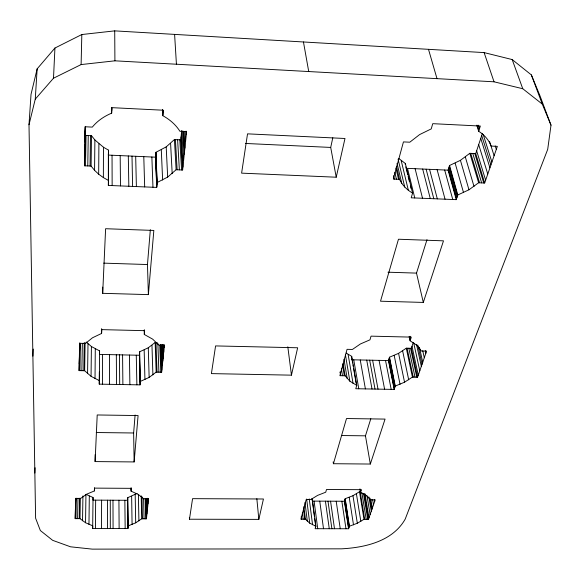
<?xml version="1.0" encoding="UTF-8"?>
<svg xmlns="http://www.w3.org/2000/svg" width="580" height="580" viewBox="0 0 580 580"><rect width="100%" height="100%" fill="white"/><g stroke="black" fill="none" stroke-linecap="round" stroke-linejoin="round"><path stroke-width="0.87" d="M107.568 528.46L107.568 500.192M144.188 330.071L144.304 334.471L152.678 339.155L158.826 345.086L164.444 345.209L161.639 372.222L156.165 372.113L149.14 377.428L140.338 381.408L140.041 384.873L99.26 384.141L99.419 380.661L91.06 376.333L84.644 370.729L79.076 370.62L79.786 343.302L85.507 343.433L92.51 337.763L101.58 333.457L101.601 329.041M101.609 332.862L101.681 328.896M101.5 528.452L101.609 500.163M102.696 293.32L105.611 228.723L153.838 230.448L148.379 294.618L102.696 293.32L102.718 287.107M102.464 384.199L102.573 354.474M157.137 182.519L167.671 177.088L176.117 169.73L182.62 170.005L180.779 139.852L174.435 139.555L166.199 146.885L155.933 152.293L157.137 182.519L156.723 187.405L108.351 185.426L108.576 180.503L103.363 177.589L103.472 147.233L94.888 139.954L91.502 135.698L85.028 135.394L85.253 126.701M99.26 384.141L99.354 371.882M99.34 382.409L99.593 350.9L91.408 346.521L86.282 342.048M95.424 528.445L95.649 500.134M103.363 177.589L98.672 174.181L98.897 143.818M92.662 528.438L93.046 497.502L85.942 494.327L85.543 522.732L92.778 525.85L92.662 528.438L127.912 528.481L128.129 525.9L135.698 522.827L141.701 518.796L146.428 518.81L148.509 498.786L143.673 498.764L138.315 494.479L131.065 491.137L131.058 488.012M95.026 378.675L95.287 348.885M85.543 522.732L79.996 518.65L75.19 518.643L75.719 498.445L80.627 498.466L86.616 494.211L94.38 490.934L94.46 487.729M95.106 461.586L97.208 414.968L138.084 415.555L134.139 461.934L95.106 461.586L95.163 454.539M98.672 174.181L94.562 170.324L94.888 139.954M88.972 524.422L89.313 496.045M91.06 376.333L91.408 346.521M90.052 166.025L90.487 135.647M87.58 373.679L88 343.839M94.562 170.324L91.089 166.069L91.502 135.698M87.769 165.924L88.261 135.546M84.644 370.729L85.1 342.671M82.534 520.804L82.933 495.914M79.242 518.65L79.612 498.184M79.996 518.65L80.352 498.184M83.774 370.714L84.245 342.649M79.946 370.635L80.475 343.469M77.59 518.65L77.981 498.176M91.089 166.069L84.448 165.786L84.861 144.949M84.97 141.962L85.253 126.774M84.868 149.618L85.311 126.404M85.209 136.75L85.456 126.346M85.485 165.829L86.036 135.445M81.86 370.678L82.353 343.512M75.19 518.643L75.654 498.822M75.675 500.054L75.712 498.263M75.936 518.643L76.35 498.169M79.076 370.62L79.619 344.07M79.25 363.921L79.786 342.838M29 124.751L35.257 99.158L53.498 78.213L81.113 64.569L81.823 34.532L114.717 30.87L484.119 52.599L512.183 59.559L531.367 74.921L540.045 95.968L551 125.171L547.701 149.372L405.202 519.107C392.667 541.321 365.132 547.592 341.482 548.832L92.278 549.13L70.564 546.809L52.671 540.342L40.353 530.54L35.612 518.23L29 124.751L31.03 94.322L37.156 68.846L54.933 48.038L81.823 34.532M84.448 165.786L85.47 126.781L92.314 127.107C97.418 120.857 104.24 116.239 111.657 113.165L111.904 107.662L163.248 110.222L162.784 115.681C169.635 119.422 175.733 124.627 179.909 131.268L186.608 131.588L182.62 170.005M93.046 497.502L92.93 500.127L127.549 500.279L127.759 497.669L137.09 493.428M99.463 353.858L99.593 350.9M103.472 147.233L108.554 150.162L108.337 155.077L155.534 157.173L156.723 187.405M94.38 490.934L94.504 488.121L131.297 488.338L131.065 491.137M101.58 333.457L101.754 329.629L144.623 330.673L144.304 334.471M53.498 78.213L54.933 48.038M34.851 473.055L35.105 467.755M32.886 356.156L33.263 349.073M35.257 99.158L37.156 68.846M157.224 342.505L155.157 342.461L148.284 347.782L139.664 351.77L139.381 355.257L99.434 354.409M155.534 157.173L155.933 152.293M134.139 461.934L133.632 432.985L135.111 414.983M148.379 294.618L147.472 264.538L150.336 229.702M180.779 139.852L181.714 130.478L183.592 160.617M189.471 519.223L192.567 498.662L263.443 498.996L258.832 519.383L189.471 519.223L189.377 517.469M336.226 177.212L344.984 138.489L247.53 133.85L241.606 173.144L336.226 177.212L330.709 147.429L332.804 137.764M291.45 375.159L297.649 347.775L215.579 345.919L211.41 373.607L291.45 375.159L287.81 346.796M311.859 499.829L312.221 498.546L315.853 526.183L315.121 528.706L348.58 528.75L349.406 526.234L345.201 498.706L352.974 495.697L359.498 491.738L360.187 491.746L364.689 519.317M351.589 356.91L351.741 356.381L346.231 353.068M405.152 164.242L405.355 163.509L398.859 158.543M333.413 463.717L346.506 418.535L385.062 419.093L370.33 464.043L333.413 463.717L333.152 461.941M351.741 356.381L356.743 385.366L355.772 388.73L394.175 389.412L395.27 386.07L389.513 357.2L398.583 353.343L406.29 348.196L411.343 348.312L413.228 342.613M405.355 163.509L412.576 193.111L411.213 197.809L456.264 199.65L457.794 194.981L449.543 165.496L460.426 160.319L469.814 153.309L475.73 153.584L484.677 183.012L478.63 182.751L468.966 189.783L457.794 194.981M348.58 528.75L344.404 501.25L345.201 498.706M394.175 389.412L388.455 360.564L389.513 357.2M456.264 199.65L448.086 170.157L449.543 165.496M370.33 464.043L365.458 435.826L370.823 418.709M423.306 302.426L443.497 240.838L398.474 239.228L380.509 301.208L423.306 302.426L416.505 273.115L426.996 239.67M349.406 526.234L357.324 523.24L363.986 519.317L368.474 519.325L375.209 499.844L370.627 499.822L366.56 495.653L360.47 492.405L361.362 489.687L326.511 489.484L325.721 492.21L317.572 495.4L310.873 499.539L306.218 499.518L300.875 519.165L305.435 519.18L309.727 523.153L315.853 526.183M395.27 386.07L404.536 382.22L412.431 377.087L417.586 377.188L426.59 351.118L421.319 351.001L416.897 345.296L410.089 340.779L411.285 337.118L371.04 336.146L369.967 339.829L360.383 343.983L352.423 349.45L347.05 349.327L339.887 375.68L345.136 375.782L349.863 381.19L356.743 385.366M484.677 183.012L497.343 146.363L491.122 146.066C488.802 139.86 484.206 134.763 478.652 131.247L480.349 126.049L432.745 123.671L431.223 128.912L419.587 134.603L409.799 142.201L403.448 141.897L393.341 179.082L399.518 179.343C402.245 185.216 407.008 189.899 412.576 193.111M475.73 153.584L482.4 133.4M81.113 64.569L114.912 60.82L494.029 81.802L522.754 88.725L542.285 104.096L551 125.171M312.366 501.105L344.404 501.25M96.237 432.521L133.632 432.985M341.584 435.536L365.458 435.826M351.538 359.781L388.455 360.564M103.704 263.139L147.472 264.538M387.969 272.201L416.505 273.115M448.086 170.157L407.508 168.359L414.751 197.954M245.514 143.463L330.709 147.429M531.367 74.921L542.285 104.096M512.183 59.559L522.754 88.725M484.119 52.599L494.029 81.802M495.24 145.95L496.321 149.306M489.556 141.447L494.102 155.723M483.169 134.364L491.912 162.081M478.413 125.193L479.5 128.651M481.697 135.546L490.919 164.952M477.296 125.251L478.913 130.435M476.76 125.193L478.652 131.247M480.748 138.395L489.933 167.809M478.688 144.63L487.773 174.043M476.651 150.8L485.641 180.221M474.81 153.541L483.735 182.968M472.772 153.446L481.654 182.881M470.742 153.352L479.573 182.787M469.814 153.309L478.63 182.751M465.341 157.028L474.019 186.477M428.497 49.329L437.001 78.648M460.426 160.319L468.966 189.783M455.14 163.154L463.536 192.632M449.319 166.228L457.555 195.714M448.811 167.83L457.033 197.323M448.311 169.432L456.503 198.925M444.664 170.005L452.762 199.506M437.117 169.672L445.048 199.194M429.562 169.338L437.32 198.875M426.126 169.186L433.804 198.73M422.682 169.034L430.28 198.585M415.106 168.693L422.523 198.273M405.79 166.859L407.697 174.689M408.124 176.436L409.393 181.656M410.451 186.013L411.089 188.623M401.222 160.711L408.363 190.327M398.09 159.196L404.746 187.079M397.032 163.357L401.78 183.403M396.43 166.272L399.518 179.343M395.886 167.968L398.554 179.3M394.799 172.238L396.43 179.213M393.501 175.631L394.306 179.118M425.278 350.567L425.872 353.205M422.726 350.726L424.299 357.758M419.427 347.348L422.74 362.275M417.767 345.006L422.037 364.312M416.498 344.418L421.334 366.342M413.663 342.751L419.797 370.787M410.111 336.306L410.684 338.952M412.01 346.311L418.274 375.195M409.509 336.675L410.27 340.214M409.132 336.364L410.089 340.779M411.343 348.312L417.586 377.188M410.553 348.29L416.781 377.174M408.82 348.254L415.012 377.138M407.08 348.217L413.236 377.101M406.29 348.196L412.431 377.087M402.636 350.914L408.683 379.798M398.583 353.343L404.536 382.22M394.19 355.446L400.048 384.315M389.347 357.729L395.096 386.592M388.984 358.889L394.719 387.745M388.622 360.042L394.342 388.897M385.526 360.506L391.188 389.361M379.074 360.368L384.605 389.245M372.614 360.231L378.015 389.129M369.67 360.165L375.013 389.071M366.727 360.107L372.012 389.021M360.245 359.97L365.4 388.897M303.456 41.97L308.727 71.543M353.749 359.825L358.781 388.781M351.741 357.787L352.654 363.058M352.959 364.813L353.256 366.575M353.561 368.329L356.135 383.257M374.375 499.655L374.673 501.396M348.116 354.438L353.06 383.445M372.614 499.59L373.498 504.788M370.823 499.228L372.331 508.16M369.851 498.082L371.802 509.682M345.419 354.793L349.863 381.19M368.88 496.929L371.28 511.205M367.01 495.82L370.134 514.533M343.976 359.252L347.21 378.624M365.001 493.812L368.989 517.831M343.084 363.442L345.136 375.782M364.211 493.544L368.474 519.325M342.425 364.305L344.317 375.767M363.515 493.544L367.771 519.325M361.855 492.645L366.226 519.317M341.359 368.677L342.512 375.731M360.63 489.302L360.919 491.042M360.187 489.361L360.615 491.978M359.904 488.911L360.47 492.405M340.148 371.903L340.438 373.665M340.134 372.164L340.707 375.695M359.498 491.738L363.986 519.317M356.417 493.826L360.832 521.384M352.974 495.697L357.324 523.24M349.218 497.328L353.495 524.864M345.078 499.104L349.276 526.625M344.803 499.982L348.993 527.495M344.527 500.852L348.711 528.358M341.845 501.236L345.977 528.742M336.204 501.214L340.243 528.735M330.556 501.185L334.493 528.728M327.99 501.178L331.883 528.728M325.416 501.163L329.266 528.721M319.754 501.142L323.51 528.721M314.084 501.113L317.746 528.713M312.105 498.945L314.447 516.773M314.686 518.556L315.738 526.582M315.252 525.668L315.484 527.445M309.227 498.916L312.576 524.798M306.639 499.032L309.727 523.153M304.957 502.49L307.335 521.275M303.862 506.644L305.435 519.18M303.492 509.327L304.725 519.18M302.376 512.901L303.159 519.173M301.259 516.483L301.586 519.173M256.846 498.677L258.832 519.383M186.049 131.138L186.281 134.676M184.955 131.674L185.585 141.411M183.816 131.247L184.897 148.074M183.338 131.595L184.585 151.083M182.816 131.036L184.273 154.077M181.069 136.938L182.925 167.091M174.602 34.394L176.429 64.221M179.785 139.809L181.605 169.962M177.61 139.707L179.372 169.868M175.428 139.606L177.132 169.773M174.435 139.555L176.117 169.73M170.6 143.448L172.188 173.63M166.199 146.885L167.671 177.088M162.893 110.301L163.016 112.955M162.61 109.526L162.857 114.833M162.494 109.49L162.784 115.681M161.291 149.85L162.632 180.061M164.111 344.658L164.22 347.369M155.868 153.055L157.071 183.287M163.444 344.875L163.727 352.089M155.737 154.737L156.934 184.962M155.6 156.411L156.788 186.644M162.784 345.056L163.241 356.772M162.458 344.476L163.024 358.882M162.175 344.788L162.806 360.992M161.53 344.904L162.327 365.596M160.899 344.998L161.856 370.163M160.588 344.375L161.639 372.222M159.783 345.26L160.783 372.208M151.866 157.006L152.968 187.246M157.869 343.418L158.898 372.172M155.998 342.476L157.02 372.135M155.157 342.461L156.165 372.113M151.967 345.274L152.903 374.919M143.782 156.651L144.681 186.912M148.284 347.782L149.14 377.428M144.391 329.933L144.463 332.572M148.299 498.604L148.342 500.38M144.166 349.957L144.935 379.596M147.842 498.539L147.98 503.875M147.393 498.459L147.617 507.34M147.19 498.263L147.458 508.907M147.008 498.945L147.298 510.465M146.566 498.836L146.943 513.88M146.131 498.713L146.588 517.273M145.928 498.495L146.428 518.81M145.203 498.488L145.689 518.81M135.684 156.288L136.387 186.571M143.594 498.481L144.065 518.803M139.664 351.77L140.287 381.952M139.519 353.517L140.186 383.141M139.425 354.714L140.041 384.873M141.955 496.705L142.441 518.803M141.201 495.82L141.701 518.796M136.271 355.192L136.873 384.815M132.001 156.121L132.61 186.419M138.388 494.428L138.917 520.92M135.191 494.58L135.698 522.827M128.31 155.962L128.825 186.26M129.427 355.047L129.884 384.692M131.645 496.255L132.081 524.494M131.153 487.947L131.181 489.738M127.759 497.669L128.093 526.307M127.658 498.974L127.941 528.083M127.549 500.279L127.912 528.481M124.852 500.272L125.164 528.481M122.576 354.902L122.888 384.562M120.183 155.6L120.495 185.919M119.451 354.837L119.697 384.511M118.922 500.243L119.125 528.474M114.717 30.87L114.912 60.82M116.334 354.764L116.515 384.453M112.041 155.237L112.15 185.578M111.773 107.757L111.781 110.418M111.679 107.865L111.657 113.165M112.977 500.214L113.078 528.467M110.272 500.207L110.323 528.46M109.453 354.619L109.497 384.322M108.554 150.162L108.54 181.279M108.446 152.62L108.46 182.968M108.366 154.309L108.351 185.426"/></g></svg>
